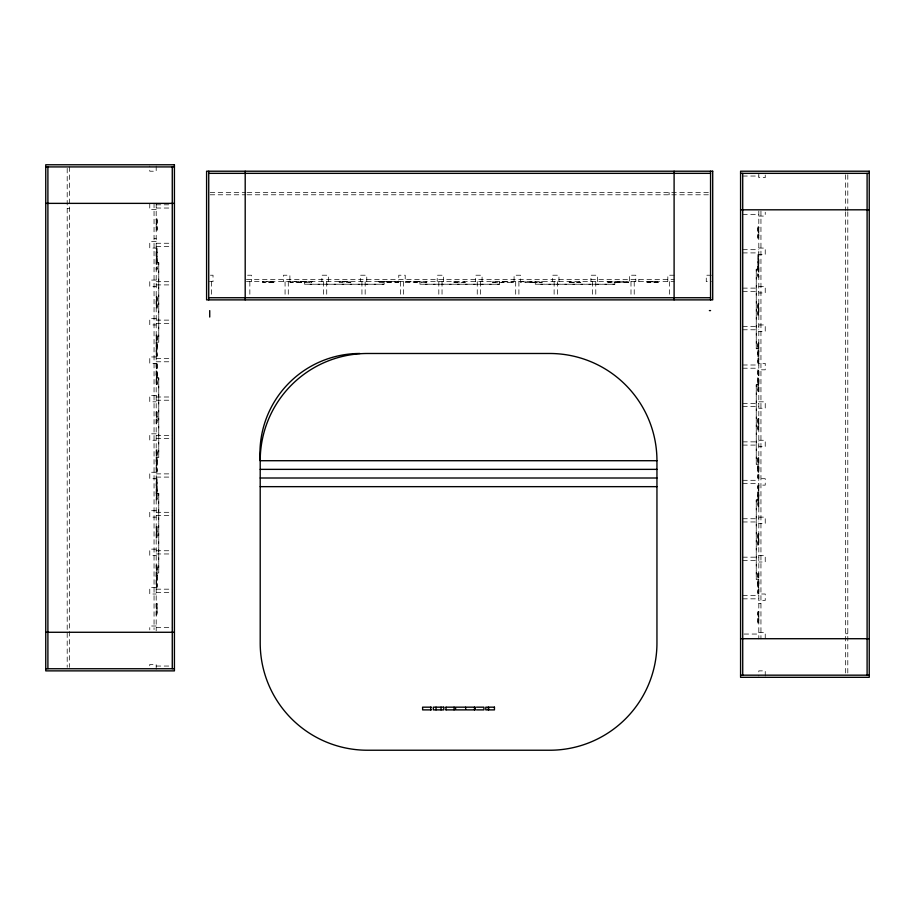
<?xml version="1.0" encoding="UTF-8"?>
<svg xmlns="http://www.w3.org/2000/svg" width="915" height="915" viewBox="0 0 915 915"><rect width="100%" height="100%" fill="white"/><g stroke="black" fill="none" stroke-linecap="round" stroke-linejoin="round"><path stroke-width="0.69" stroke-dasharray="4.58 3.43" d="M289.895 281.66L289.895 282.518L312.381 282.518L312.381 281.648L289.895 281.66L289.895 275.221L283.467 275.221L283.467 281.648M300.772 282.518L300.783 281.66M301.504 282.518L301.504 281.648M387.171 282.518L387.171 281.66M389.252 282.518L389.252 281.648M398.768 281.648L398.768 282.518L377.655 282.518L377.655 281.66L398.768 281.648L398.768 275.221L405.208 275.221L405.208 282.518L427.694 282.518L427.694 281.648M416.085 282.518L416.085 281.66M416.805 282.518L416.817 281.648L405.208 281.66M453.874 281.66L453.874 282.518L465.483 282.518L465.483 281.648M492.316 281.66L492.316 282.518L514.081 282.518L514.081 275.221L520.521 275.221L520.521 282.518L542.355 282.518L542.355 281.648M502.472 282.518L502.472 281.66M503.925 282.518L503.925 281.648M530.757 282.518L530.757 281.66M532.118 282.518L532.118 281.648M569.187 281.66L569.187 282.518L580.796 282.518L580.796 281.648M607.629 281.66L607.629 282.518L629.394 282.518L629.394 275.221L635.822 275.221L635.822 281.648M617.785 282.518L617.785 281.66M619.226 282.518L619.226 281.648M388.109 282.518L388.109 281.66M454.824 282.518L454.824 281.66M493.254 282.518L493.265 281.66M531.695 281.66L531.695 282.518L541.417 282.518L541.417 281.648M570.137 281.66L570.137 282.518L579.847 282.518L579.847 281.648M742.717 176.035L758.81 176.035M210.164 192.653L245.906 192.653M247.222 192.653L709.125 192.653M210.164 194.792L245.906 194.792M247.222 194.792L710.555 194.792M156.191 204.811L172.272 204.811M156.191 208.037L172.272 208.037M67.195 208.346L69.346 208.346M156.191 209.638L149.763 209.638L149.763 203.21M742.717 214.465L758.81 214.465M758.81 216.077L765.237 216.077L765.237 212.211M156.191 219.897L157.06 219.897L157.071 229.608L156.202 229.608M758.798 227.904L757.94 227.904L757.94 237.614L758.81 237.614M154.052 238.643L156.191 238.643M156.191 241.64L149.763 241.64L149.763 248.079L157.06 248.079L157.06 269.845L156.202 269.845L156.191 248.079M156.191 243.253L172.272 243.253M156.191 246.467L172.272 246.467M758.81 248.079L765.237 248.079L765.237 254.507L757.94 254.507L757.94 276.993L758.81 277.005L758.798 254.507M156.191 249.017L157.06 249.017L157.071 258.739L156.202 258.739M742.717 249.681L758.81 249.681M742.717 252.906L758.81 252.906M758.81 265.167L757.94 265.167L757.929 255.457L758.798 255.457M156.191 259.185L157.06 259.185L157.071 268.896L156.202 268.896M156.191 262.582L158.764 262.582M158.764 262.902L158.764 341.867M758.798 266.334L757.94 266.334L757.94 276.056L758.81 276.056M758.81 269.159L756.236 269.159L756.236 348.764M756.236 269.479L756.236 348.443M210.45 275.221L213.023 275.221L213.023 281.648L208.197 281.648M247.599 275.221L251.465 275.221L251.465 281.648M674.264 275.221L667.824 275.221L667.824 281.648M711.413 275.221L706.266 275.221L706.266 281.648L711.413 281.648M246.455 279.51L674.264 279.51M156.191 280.082L149.763 280.082L149.763 286.509L156.191 286.509M156.191 281.694L172.272 281.694M246.455 281.648L674.264 281.648M273.002 282.197L263.291 282.518L263.291 281.66M300.555 282.197L290.844 282.518L290.844 281.66M301.721 281.66L311.443 282.197M340.163 281.66L349.873 282.197M378.593 281.66L397.831 282.197M406.146 281.66L415.868 282.197M417.034 281.66L426.745 282.197M454.824 282.197L464.546 282.197M493.265 282.197L502.976 282.197M503.422 281.66L513.143 282.197M521.459 281.66L531.18 282.197M531.695 282.197L541.417 282.197M570.137 282.197L579.847 282.197M608.567 281.66L618.288 282.197M618.734 281.66L628.445 282.197M647.854 281.66L657.576 282.197M156.191 284.908L172.272 284.908M758.81 286.509L765.237 286.509L765.237 292.949L758.81 292.949M742.717 288.122L758.81 288.122M742.717 291.336L758.81 291.336M156.191 297.615L157.06 297.615L157.071 307.337L156.202 307.337M758.798 304.775L757.94 304.775L757.94 314.497L758.81 314.497M156.191 318.523L149.763 318.523L149.763 324.951L156.191 324.951M156.191 320.124L172.272 320.124M156.191 323.338L172.272 323.338M758.81 324.951L765.237 324.951L765.237 331.39L758.81 331.39M742.717 326.563L758.81 326.563M742.717 329.777L758.81 329.777M156.191 336.057L157.06 336.057L157.071 345.779L156.202 345.779M156.191 342.187L158.764 342.187L158.764 262.582M758.798 343.205L757.94 343.216L757.94 362.443L758.81 362.443M156.191 346.293L157.06 346.293L157.071 356.015L156.202 356.015M756.236 348.764L758.81 348.764M757.94 352.733L758.798 352.721M757.94 352.927L758.81 352.927M156.191 356.953L149.763 356.953L149.763 363.392L156.191 363.392M156.191 358.566L172.272 358.566M156.191 361.78L172.272 361.78M758.81 363.392L758.798 342.267L757.94 342.267L757.94 363.392L765.237 363.392L765.237 369.82L757.94 369.82L757.94 392.306L758.81 392.306L758.798 369.82M156.191 364.33L157.06 364.33L157.071 374.052L156.202 374.052M742.717 364.994L758.81 364.994M742.717 368.207L758.81 368.207M758.798 370.769L757.94 370.769L757.94 380.48L758.81 380.48M156.191 374.487L157.06 374.487L157.071 384.209L156.202 384.209M156.191 377.895L158.764 377.895M158.764 378.215L158.764 457.18M758.798 381.647L757.94 381.647L757.94 391.368L758.81 391.368M758.81 384.586L756.236 384.586L756.236 464.191M756.236 384.906L756.236 463.871M156.191 395.394L149.763 395.394L149.763 401.822L156.191 401.822M156.191 396.996L172.272 396.996M156.191 400.221L172.272 400.221M758.81 401.822L765.237 401.822L765.237 408.262L758.81 408.262M742.717 403.435L758.81 403.435M742.717 406.649L758.81 406.649M156.191 412.928L157.06 412.928L157.071 422.65L156.202 422.65M758.798 419.436L757.94 419.436L757.94 429.158L758.81 429.158M156.191 433.824L149.763 433.824L149.763 440.264L156.191 440.264M156.191 435.437L172.272 435.437M156.191 438.651L172.272 438.651M758.81 440.264L765.237 440.264L765.237 446.692L758.81 446.692M742.717 441.865L758.81 441.865M742.717 445.09L758.81 445.09M156.191 450.718L157.06 450.718L157.071 460.439L156.202 460.439M156.191 457.5L158.764 457.5L158.764 377.895M758.798 457.877L757.94 457.877L757.94 467.599L758.81 467.599M156.191 461.606L157.06 461.606L157.071 471.317L156.202 471.317M756.236 464.191L758.81 464.191M758.798 468.034L757.94 468.034L757.94 477.756L758.81 477.756M156.191 472.266L149.763 472.266L149.763 478.694L157.06 478.694L157.06 499.819L156.202 499.819L156.191 478.694M156.191 473.879L172.272 473.879M156.191 477.092L172.272 477.092M758.81 478.694L758.798 456.928L757.94 456.928L757.94 478.694L765.237 478.694L765.237 485.133L757.94 485.133L757.94 506.967L758.81 506.979L758.798 485.133M156.191 479.643L157.06 479.643L157.071 498.869L156.202 498.881M742.717 480.306L758.81 480.306M742.717 483.52L758.81 483.52M758.81 495.793L757.94 495.793L757.929 486.071L758.798 486.071M156.191 489.159L157.06 489.159M156.202 489.365L157.06 489.353M156.191 493.322L158.764 493.322M158.764 493.643L158.764 572.607M758.798 496.307L757.94 496.307L757.94 506.029L758.81 506.029M756.236 499.899L758.81 499.899M756.236 500.219L756.236 579.184M156.191 510.696L149.763 510.696L149.763 517.135L156.191 517.135M156.191 512.309L172.272 512.309M156.191 515.522L172.272 515.522M758.81 517.135L765.237 517.135L765.237 523.563L758.81 523.563M742.717 518.748L758.81 518.748M742.717 521.962L758.81 521.962M156.191 527.589L157.06 527.589L157.071 537.311L156.202 537.311M758.798 534.749L757.94 534.749L757.94 544.471L758.81 544.471M156.191 549.137L149.763 549.137L149.763 555.577L156.191 555.577M156.191 550.75L172.272 550.75M156.191 553.964L172.272 553.964M758.81 555.577L765.237 555.577L765.237 562.004L758.81 562.004M742.728 557.178L758.81 557.178M742.728 560.392L758.81 560.392M156.191 566.03L157.06 566.03L157.071 575.752L156.202 575.752M156.191 572.927L158.764 572.927L158.764 493.322M758.798 573.19L757.94 573.19L757.94 582.901L758.81 582.901M156.191 576.919L157.06 576.919L157.071 586.629L156.202 586.629M758.81 579.504L756.236 579.504L756.236 499.899M758.798 583.347L757.94 583.347L757.94 593.069L758.81 593.069M156.191 587.579L149.763 587.579L149.763 594.007L156.191 594.007M156.191 589.18L172.272 589.18M156.191 592.405L172.272 592.405M758.81 594.007L758.798 572.241L757.94 572.241L757.94 594.007L765.237 594.007L765.237 600.446L758.81 600.446M742.728 595.619L758.81 595.619M742.728 598.833L758.81 598.833M758.81 603.442L760.948 603.442M156.191 604.472L157.06 604.472L157.071 614.182L156.202 614.182M758.81 622.189L757.94 622.189L757.929 612.478L758.798 612.478M156.191 626.009L149.763 626.009L149.763 629.875M156.191 627.621L172.272 627.621M758.81 632.448L765.237 632.448L765.237 638.876M845.654 633.74L847.805 633.74M744.067 634.049L758.81 634.049M156.191 666.051L172.272 666.051M156.191 218.948L157.06 218.948L157.06 230.557L156.202 230.557L156.191 218.948M156.191 258.236L157.06 258.236M156.202 259.688L157.06 259.688M757.94 265.396L758.798 265.396M757.94 266.116L758.81 266.116M156.191 296.677L157.06 296.677L157.06 308.286L156.202 308.286L156.191 296.677M156.191 345.344L157.06 345.355M156.202 346.716L157.06 346.716M757.94 351.783L758.798 351.783M757.94 353.876L758.81 353.876M156.191 373.549L157.06 373.549M156.202 374.99L157.06 374.99M757.94 380.697L758.798 380.709M757.94 381.429L758.81 381.429M156.191 460.657L157.06 460.657M156.202 461.377L157.06 461.389M757.94 467.096L758.798 467.096M757.94 468.537L758.81 468.537M156.191 488.21L157.06 488.21M156.202 490.303L157.06 490.303M757.94 495.37L758.798 495.37M757.94 496.731L758.81 496.742M156.191 575.97L157.06 575.97M156.202 576.69L157.06 576.69M757.94 582.398L758.798 582.398M757.94 583.85L758.81 583.85M657.576 281.648L657.576 282.518L647.854 282.197M628.445 281.648L628.445 282.518L618.734 282.197M618.288 281.648L618.288 282.518L608.567 282.197M531.18 281.648L531.18 282.518M513.143 281.648L513.143 282.518M502.976 281.648L502.976 282.518M464.546 281.648L464.546 282.518M426.745 281.648L426.756 282.518M415.868 281.648L415.868 282.518M397.831 281.648L397.831 282.518M388.315 281.648L388.315 282.518M349.873 281.648L349.873 282.518M311.443 281.648L311.443 282.518M300.555 281.648L300.555 282.518M273.002 281.648L273.002 282.518M847.805 174.776L847.805 210.519M847.805 211.834L847.805 673.737M845.654 174.776L845.654 210.519M845.654 211.834L845.666 675.167M765.237 175.062L765.237 177.636L758.81 177.636L758.81 172.809M765.237 676.025L765.237 670.878L758.81 670.878L758.81 676.025M760.948 211.068L760.948 638.876M758.81 211.068L758.81 638.876M758.261 227.904L758.261 237.614M758.261 255.457L758.261 265.167M758.261 266.334L758.261 276.056M758.261 304.775L758.261 314.486M758.261 343.216L758.261 362.443M758.261 370.769L758.261 380.48M758.261 381.647L758.261 391.368M758.261 419.436L758.261 429.158M758.261 457.877L758.261 467.588M758.261 468.034L758.261 477.756M758.261 486.071L758.261 495.793M758.261 496.307L758.261 506.029M758.261 534.749L758.261 544.471M758.261 573.19L758.261 582.901M758.261 583.347L758.261 593.057M758.261 612.478L758.261 622.189M669.437 281.648L669.437 296.391M669.117 192.653L669.117 194.792M638.819 279.51L638.819 281.648M634.221 281.648L634.221 297.73M630.995 281.648L630.995 297.73M614.88 281.648L614.88 284.222L535.286 284.21L535.286 281.648M614.56 284.222L535.607 284.222M597.392 281.648L597.392 275.221L590.953 275.221L590.953 281.648M595.779 281.648L595.779 297.73M592.565 281.648L592.565 297.73M558.951 281.648L558.951 275.221L552.523 275.221L552.523 281.648M557.349 281.648L557.349 297.73M554.124 281.648L554.124 297.73M518.908 281.648L518.908 297.73M515.694 281.648L515.694 297.73M499.579 281.648L499.579 284.222L419.974 284.21L419.974 281.648M499.258 284.222L420.294 284.222M482.079 281.648L482.079 275.221L475.651 275.221L475.651 281.648M480.466 281.648L480.466 297.73M477.253 281.648L477.253 297.73M443.638 281.648L443.638 275.221L437.21 275.221L437.21 281.648M442.037 281.648L442.037 297.73M438.823 281.648L438.823 297.73M403.595 281.648L403.595 297.73M400.381 281.648L400.381 297.73M384.14 281.648L384.14 284.222L304.546 284.21L304.546 281.648M383.82 284.222L304.867 284.222M366.766 281.648L366.766 275.221L360.338 275.221L360.338 281.648M365.165 281.648L365.165 297.73M361.94 281.648L361.94 297.73M328.336 281.648L328.336 275.221L321.897 275.221L321.897 281.648M326.724 281.648L326.724 297.73M323.51 281.648L323.51 297.73M288.282 281.648L288.282 297.73M285.068 281.648L285.068 297.73M249.852 281.648L249.852 297.73M211.411 281.648L211.411 297.73M156.739 219.897L156.739 229.608M156.739 249.029L156.739 258.739M156.739 259.185L156.739 268.896M156.739 297.615L156.739 307.337M156.739 336.057L156.739 345.779M156.739 346.293L156.739 356.015M156.739 364.33L156.739 374.052M156.739 374.498L156.739 384.209M156.739 412.928L156.739 422.65M156.739 450.718L156.739 460.439M156.739 461.606L156.739 471.317M156.739 479.643L156.739 498.869M156.739 527.6L156.739 537.311M156.739 566.03L156.739 575.752M156.739 576.919L156.739 586.629M156.739 604.472L156.739 614.182M156.191 166.061L156.191 171.208L149.763 171.208L149.763 166.061M156.191 203.21L156.191 630.835M156.191 669.277L156.191 664.45L149.763 664.45L149.763 667.024M154.052 203.21L154.052 629.589M69.346 166.919L69.334 667.31M67.195 168.349L67.195 667.31M262.342 281.66L262.342 282.518L273.951 282.518L273.951 281.648L262.342 281.66M339.213 281.66L339.213 282.518L350.822 282.518L350.822 281.648L339.213 281.66M646.916 281.66L646.916 282.518L658.514 282.518L658.514 281.648L646.916 281.66M758.798 226.954L757.94 226.954L757.94 238.563L758.81 238.563L758.798 226.954M758.798 303.826L757.94 303.826L757.94 315.435L758.81 315.435L758.798 303.826M157.06 335.119L156.191 335.107L156.202 356.953L157.06 356.953L157.06 335.119M157.06 363.392L156.191 363.392L156.202 385.158L157.06 385.158L157.06 363.392M157.06 411.99L156.191 411.99L156.202 423.588L157.06 423.588L157.06 411.99M758.798 418.498L757.94 418.498L757.94 430.096L758.81 430.096L758.798 418.498M157.06 449.78L156.191 449.78L156.202 472.266L157.06 472.266L157.06 449.78M157.06 526.651L156.191 526.651L156.202 538.26L157.06 538.26L157.06 526.651M758.798 533.8L757.94 533.8L757.94 545.409L758.81 545.409L758.798 533.8M157.06 565.093L156.191 565.081L156.202 587.579L157.06 587.579L157.06 565.093M157.06 603.523L156.191 603.523L156.202 615.132L157.06 615.132L157.06 603.523M758.798 611.529L757.94 611.529L757.94 623.138L758.81 623.138L758.798 611.529"/><path stroke-width="1.37" d="M45.75 166.919L174.422 166.919M208.734 173.347L710.555 173.347M740.578 173.347L869.25 173.347M45.75 203.37L174.422 203.37M740.578 209.81L869.25 209.81M208.734 297.73L710.555 297.73M709.377 310.597L710.555 310.597M656.947 460.714L260.203 460.714L260.203 643.005A107.227 107.227 0 0 0 367.43 750.231L549.721 750.231A107.227 107.227 0 0 0 656.947 643.005L656.947 460.714A107.227 107.227 0 0 0 549.721 353.487L367.43 353.487A107.227 107.227 0 0 0 260.203 460.714A100.01 100.01 0 0 1 359.95 353.487M260.203 469.361L656.947 469.361M260.203 478.007L656.947 478.007M260.203 486.654L656.947 486.654M45.75 632.276L174.422 632.276M740.578 638.716L869.25 638.716M45.75 668.739L174.422 668.739M740.578 675.167L869.25 675.167M431.285 707.169L422.593 707.169L422.639 709.88L431.285 709.88M445.971 707.169L454.663 707.169M466.616 707.169L475.297 707.169L475.297 709.88L466.616 709.88M476.486 707.169L483.909 707.169L483.898 709.88L476.486 709.88M445.971 709.88L454.663 709.88M867.1 173.347L867.1 675.167M742.717 173.347L742.728 675.167M710.555 171.208L710.555 299.88M674.103 171.208L674.103 299.88M474.508 707.169L474.508 709.88M454.092 707.169L454.092 709.88M446.017 707.169L446.017 709.88M441.053 707.169L441.053 709.88M436.043 707.169L436.043 709.88M430.725 707.169L430.725 709.88M245.197 171.208L245.197 299.88M209.729 310.597L209.729 317.036M208.734 171.208L208.734 299.88M172.272 166.919L172.272 668.739M47.9 166.919L47.9 668.739M174.422 164.769L45.75 164.769L45.75 670.878L174.422 670.878L174.422 164.769M712.705 171.208L206.596 171.208L206.596 299.88L712.705 299.88L712.705 171.208M869.25 171.208L740.578 171.208L740.578 677.317L869.25 677.317L869.25 171.208M443.786 707.169L433.31 707.169L433.31 709.88L443.786 709.88L443.786 707.169M465.666 707.169L455.613 707.169L455.613 709.88L465.666 709.88L465.666 707.169M494.455 707.169L485.796 707.169L485.796 709.88L494.455 709.88L494.455 707.169M488.507 709.88L488.507 707.169L488.473 709.88"/></g></svg>
